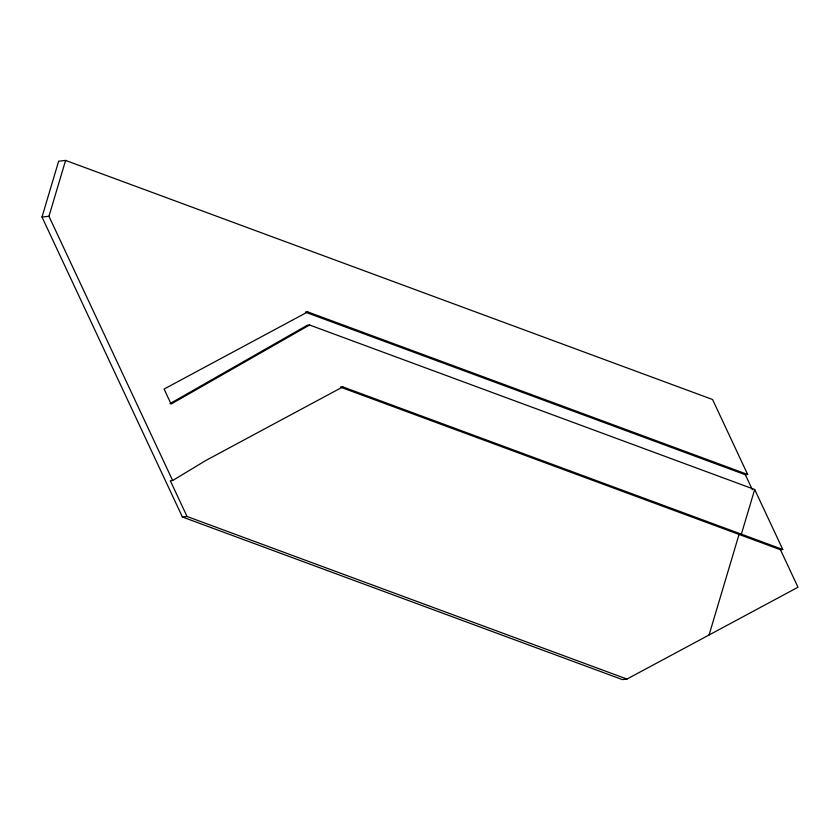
<?xml version="1.0" encoding="UTF-8"?>
<svg xmlns="http://www.w3.org/2000/svg" width="840" height="840" viewBox="0 0 840 840"><rect width="100%" height="100%" fill="white"/><g stroke="black" fill="none" stroke-linecap="round" stroke-linejoin="round"><path stroke-width="1.26" d="M169.911 403.662L307.262 325.258L309.582 324.996L754.688 489.489L782.764 549.476L342.836 386.904L340.515 387.156L780.444 549.738L798 587.234L626.976 679.067L622.346 679.581L182.416 516.999L42 217.056L58.653 161.196L65.604 160.419L712.562 399.504L747.663 474.495L745.343 474.747L305.413 312.175L307.734 311.913L747.663 474.495M342.836 386.904L206.021 460.373L172.652 480.522L48.951 216.279L65.604 160.419M709.065 634.988L739.043 534.44L741.363 534.177L754.688 489.489M309.582 324.996L171.097 404.05L164.073 389.056L307.734 311.913M42 217.056L48.951 216.279M172.652 480.522L170.331 480.784L187.047 516.485L626.976 679.067M182.416 516.999L187.047 516.485M780.444 549.738L782.764 549.476M745.343 474.747L752.367 489.741"/></g></svg>
